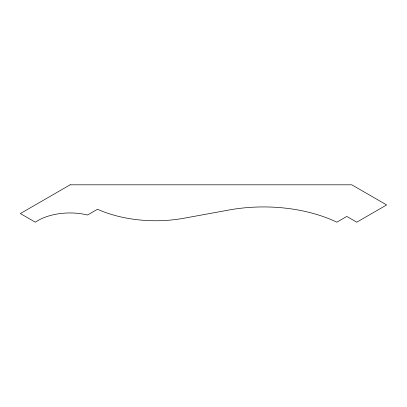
<?xml version="1.0" encoding="UTF-8"?>
<svg xmlns="http://www.w3.org/2000/svg" width="407" height="407" viewBox="0 0 407 407"><rect width="100%" height="100%" fill="white"/><g stroke="black" fill="none" stroke-linecap="round" stroke-linejoin="round"><path stroke-width="0.61" d="M70.141 184.814L20.35 213.563L35.287 222.186A45.543 26.292 0 0 1 87.566 214.998L97.527 209.249A94.602 54.619 0 0 0 184.137 218.203L228.897 210.027A114.891 66.331 0 0 1 336.859 222.186L346.82 216.438L356.776 222.186L386.65 204.94L351.796 184.814L70.141 184.814"/></g></svg>
